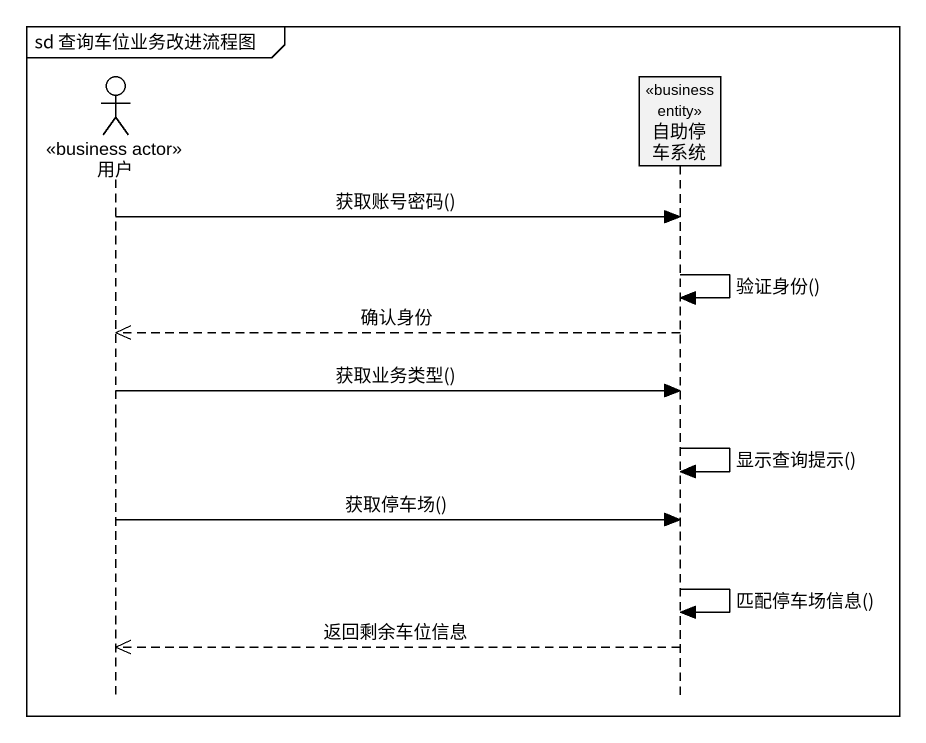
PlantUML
@startuml
mainframe sd 查询车位业务改进流程图
hide footbox
actor 用户 <<business actor>>
participant 自助停车系统 <<business entity>>

用户 -> 自助停车系统 : 获取账号密码()
自助停车系统 -> 自助停车系统 : 验证身份()
自助停车系统 -->> 用户 : 确认身份
用户 -> 自助停车系统 : 获取业务类型()
自助停车系统 -> 自助停车系统 : 显示查询提示()
用户 -> 自助停车系统 : 获取停车场()
自助停车系统 -> 自助停车系统 : 匹配停车场信息()
自助停车系统 -->> 用户 : 返回剩余车位信息
@enduml
